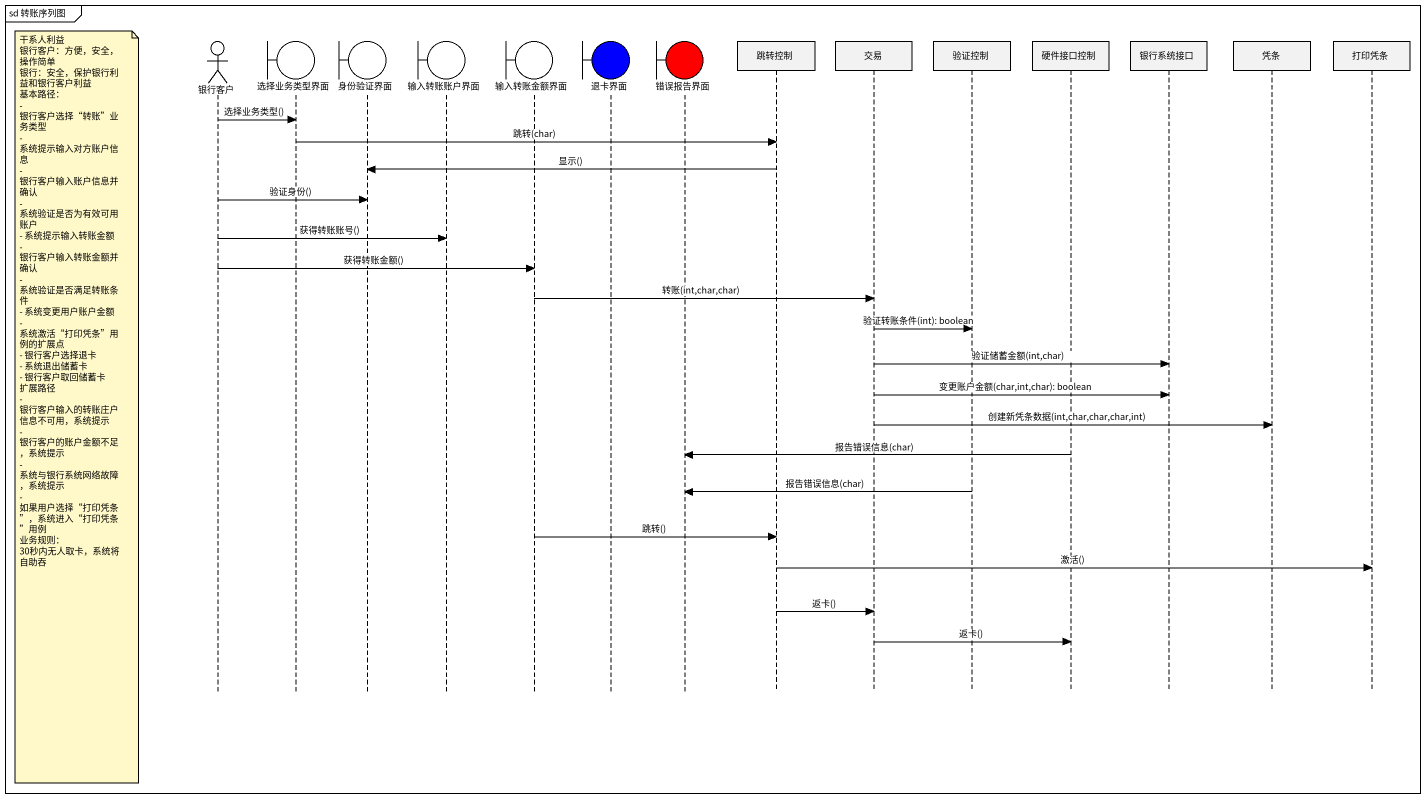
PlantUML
@startuml
mainframe sd 转账序列图
hide footbox
actor 银行客户
boundary 选择业务类型界面
boundary 身份验证界面
boundary 输入转账账户界面
boundary 输入转账金额界面
boundary 退卡界面 #0000FF
boundary 错误报告界面 #FF0000
participant 跳转控制
participant 交易
participant 验证控制
participant 硬件接口控制
participant 银行系统接口
participant 凭条
participant 打印凭条

银行客户 -> 选择业务类型界面 : 选择业务类型()
选择业务类型界面 -> 跳转控制 : 跳转(char)
跳转控制 -> 身份验证界面 : 显示()
银行客户 -> 身份验证界面 : 验证身份()
银行客户 -> 输入转账账户界面 : 获得转账账号()
银行客户 -> 输入转账金额界面 : 获得转账金额()
输入转账金额界面 -> 交易 : 转账(int,char,char)
交易 -> 验证控制 : 验证转账条件(int): boolean
交易 -> 银行系统接口 : 验证储蓄金额(int,char)
交易 -> 银行系统接口 : 变更账户金额(char,int,char): boolean
note left of 银行客户
  干系人利益
  银行客户：方便，安全，操作简单
  银行：安全，保护银行利益和银行客户利益
  基本路径：
  - 银行客户选择“转账”业务类型
  - 系统提示输入对方账户信息
  - 银行客户输入账户信息并确认
  - 系统验证是否为有效可用账户
  - 系统提示输入转账金额
  - 银行客户输入转账金额并确认
  - 系统验证是否满足转账条件
  - 系统变更用户账户金额
  - 系统激活“打印凭条”用例的扩展点
  - 银行客户选择退卡
  - 系统退出储蓄卡
  - 银行客户取回储蓄卡
  扩展路径
  - 银行客户输入的转账庄户信息不可用，系统提示
  - 银行客户的账户金额不足，系统提示
  - 系统与银行系统网络故障，系统提示
  - 如果用户选择“打印凭条”，系统进入“打印凭条”用例
  业务规则：
  30秒内无人取卡，系统将自助吞
end note
交易 -> 凭条 : 创建新凭条数据(int,char,char,char,int)
硬件接口控制 -> 错误报告界面 : 报告错误信息(char)
验证控制 -> 错误报告界面 : 报告错误信息(char)
输入转账金额界面 -> 跳转控制 : 跳转()
跳转控制 -> 打印凭条 : 激活()
跳转控制 -> 交易 : 返卡()
交易 -> 硬件接口控制 : 返卡()
@enduml
